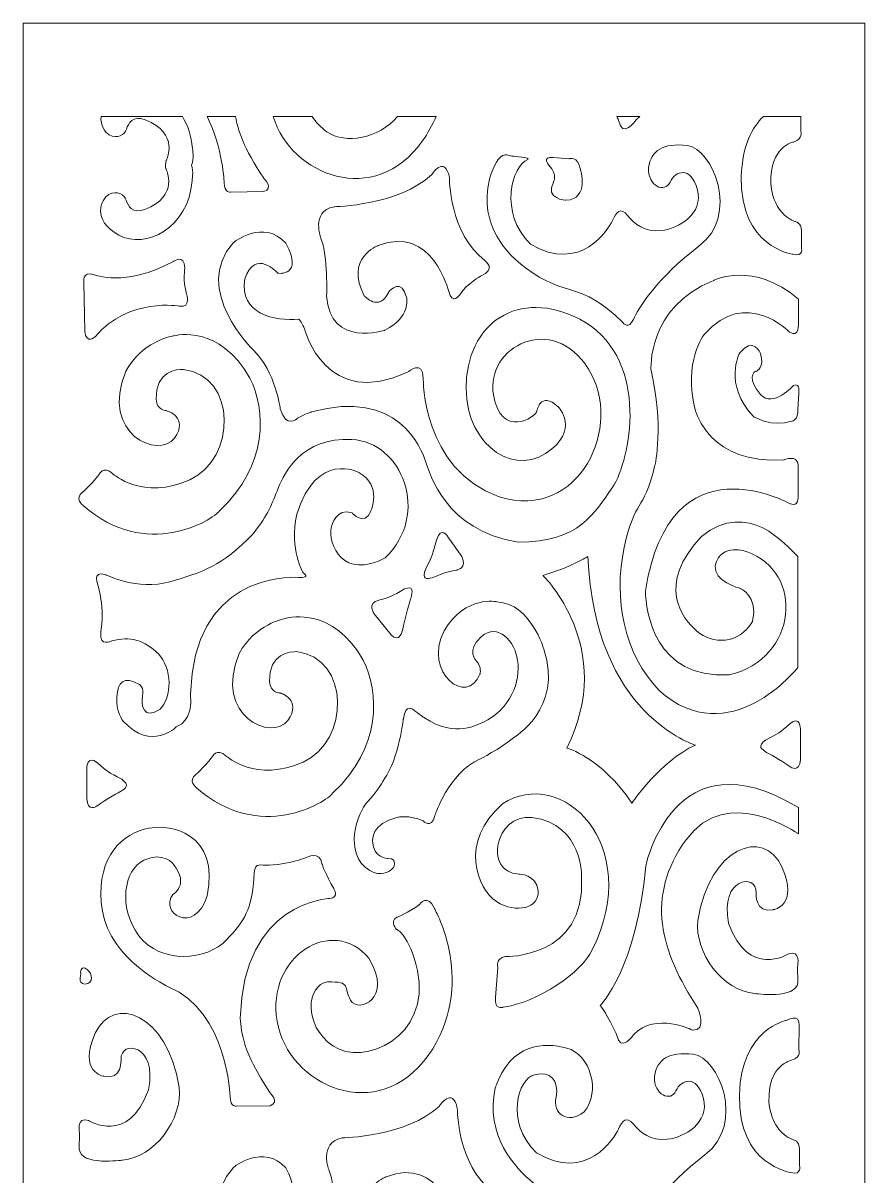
# Model space of a CAD drawing. Header units: centimetres. Extents: x 16.2 to 27.5, y -3.8 to 9.5.
# Drawn here: x 16.21 to 21.59, y 2.13 to 9.5 of the extents above; entities that cross this region are included whole.
import ezdxf

# ---------------------------------------------------------------- set-up
doc = ezdxf.new("R2010")
doc.units = ezdxf.units.CM
doc.header["$MEASUREMENT"] = 0
doc.layers.add('layer 1', color=7, linetype='Continuous')

msp = doc.modelspace()

# ---------------------------------------------------------------- linework, layer by layer
at = {"layer": 'layer 1', "color": 7, "lineweight": 9}
for points, knots in [([(16.21108, 9.5), (16.21108, 9.5), (21.58607, 9.5), (21.58607, 9.5), (21.58607, 9.5), (21.58607, 9.5), (21.58607, -3.77928), (21.58607, -3.77928), (21.58607, -3.77928), (21.58607, -3.77928), (16.21108, -3.77928), (16.21108, -3.77928), (16.21108, -3.77928), (16.21108, -3.77928), (16.21108, 9.5), (16.21108, 9.5)], [0, 0, 0, 0, 0.2, 0.2, 0.2, 0.2, 0.4, 0.4, 0.4, 0.4, 0.6, 0.6, 0.6, 0.6, 1, 1, 1, 1]), ([(17.12173, 8.60519), (17.11845, 8.59695), (17.11815, 8.58531), (17.12354, 8.56886), (17.12354, 8.56886), (17.12354, 8.56886), (17.21269, 8.39411), (16.98899, 8.31058), (16.98899, 8.31058), (16.90892, 8.2787), (16.88003, 8.33366), (16.8693, 8.36993), (16.8693, 8.36993), (16.85857, 8.4062), (16.80987, 8.43367), (16.75869, 8.4051), (16.75869, 8.4051), (16.70751, 8.37652), (16.6489, 8.24243), (16.82142, 8.14681), (16.82142, 8.14681), (16.99394, 8.05119), (17.26799, 8.19297), (17.29028, 8.49302), (17.29028, 8.49302), (17.29028, 8.49302), (17.30061, 8.55295), (17.28688, 8.59331), (17.28688, 8.59331), (17.30381, 8.63344), (17.29245, 8.69931), (17.29245, 8.69931), (17.29245, 8.69931), (17.28652, 8.77903), (17.26283, 8.84758), (17.22798, 8.90348), (17.22798, 8.90348), (17.22798, 8.90348), (16.70907, 8.90348), (16.70907, 8.90348), (16.70907, 8.90348), (16.70332, 8.84905), (16.73317, 8.80269), (16.76086, 8.78723), (16.76086, 8.78723), (16.81203, 8.75866), (16.86073, 8.78613), (16.87147, 8.8224), (16.87147, 8.8224), (16.8822, 8.85867), (16.91109, 8.91363), (16.99116, 8.88175), (16.99116, 8.88175), (17.21485, 8.79822), (17.1257, 8.62347), (17.1257, 8.62347), (17.1257, 8.62347), (17.12344, 8.61656), (17.12219, 8.61051), (17.12173, 8.60519)], [0, 0, 0, 0, 0.0625, 0.0625, 0.0625, 0.0625, 0.125, 0.125, 0.125, 0.125, 0.1875, 0.1875, 0.1875, 0.1875, 0.25, 0.25, 0.25, 0.25, 0.3125, 0.3125, 0.3125, 0.3125, 0.375, 0.375, 0.375, 0.375, 0.4375, 0.4375, 0.4375, 0.4375, 0.5, 0.5, 0.5, 0.5, 0.5625, 0.5625, 0.5625, 0.5625, 0.625, 0.625, 0.625, 0.625, 0.6875, 0.6875, 0.6875, 0.6875, 0.75, 0.75, 0.75, 0.75, 0.8125, 0.8125, 0.8125, 0.8125, 0.875, 0.875, 0.875, 0.875, 1, 1, 1, 1]), ([(17.53603, 8.42117), (17.53603, 8.42117), (17.49409, 8.41504), (17.49458, 8.48113), (17.49458, 8.48113), (17.49458, 8.48113), (17.48801, 8.70244), (17.38594, 8.90348), (17.38594, 8.90348), (17.38594, 8.90348), (17.56808, 8.90348), (17.56808, 8.90348), (17.56808, 8.90348), (17.58156, 8.81913), (17.61787, 8.70503), (17.74791, 8.50902), (17.74791, 8.50902), (17.74791, 8.50902), (17.81521, 8.44568), (17.74928, 8.42457), (17.74928, 8.42457), (17.74928, 8.42457), (17.53603, 8.42117), (17.53603, 8.42117)], [0, 0, 0, 0, 0.1428571, 0.1428571, 0.1428571, 0.1428571, 0.2857143, 0.2857143, 0.2857143, 0.2857143, 0.4285714, 0.4285714, 0.4285714, 0.4285714, 0.5714286, 0.5714286, 0.5714286, 0.5714286, 0.7142857, 0.7142857, 0.7142857, 0.7142857, 1, 1, 1, 1]), ([(18.84767, 8.90348), (18.82544, 8.85096), (18.7966, 8.79813), (18.75959, 8.74584), (18.75959, 8.74584), (18.45756, 8.31913), (17.92143, 8.52521), (17.80846, 8.90348), (17.80846, 8.90348), (17.80846, 8.90348), (18.05666, 8.90348), (18.05666, 8.90348), (18.05666, 8.90348), (18.07902, 8.86782), (18.1101, 8.83424), (18.15112, 8.80613), (18.15112, 8.80613), (18.27089, 8.72405), (18.47866, 8.76269), (18.60202, 8.90348), (18.60202, 8.90348), (18.60202, 8.90348), (18.84767, 8.90348), (18.84767, 8.90348)], [0, 0, 0, 0, 0.1428571, 0.1428571, 0.1428571, 0.1428571, 0.2857143, 0.2857143, 0.2857143, 0.2857143, 0.4285714, 0.4285714, 0.4285714, 0.4285714, 0.5714286, 0.5714286, 0.5714286, 0.5714286, 0.7142857, 0.7142857, 0.7142857, 0.7142857, 1, 1, 1, 1]), ([(20.14938, 8.90348), (20.14007, 8.89634), (20.13106, 8.88827), (20.12242, 8.87918), (20.12242, 8.87918), (20.12242, 8.87918), (20.03803, 8.75437), (20.01271, 8.87918), (20.01271, 8.87918), (20.01271, 8.87918), (20.00833, 8.88869), (20.00118, 8.90348), (20.00118, 8.90348), (20.00118, 8.90348), (20.14938, 8.90348), (20.14938, 8.90348)], [0, 0, 0, 0, 0.2, 0.2, 0.2, 0.2, 0.4, 0.4, 0.4, 0.4, 0.6, 0.6, 0.6, 0.6, 1, 1, 1, 1]), ([(21.17748, 8.90348), (21.17748, 8.90348), (21.17614, 8.80847), (21.17614, 8.80847), (21.17614, 8.80847), (21.17614, 8.80847), (21.19587, 8.76053), (21.13011, 8.74079), (21.13011, 8.74079), (21.13011, 8.74079), (20.97669, 8.71258), (20.98546, 8.47567), (20.98546, 8.47567), (21.0008, 8.27261), (21.14107, 8.23312), (21.14107, 8.23312), (21.14107, 8.23312), (21.14107, 8.23312), (21.18053, 8.22748), (21.18053, 8.1739), (21.18053, 8.1739), (21.18053, 8.1739), (21.18053, 8.06954), (21.18053, 8.06954), (21.18053, 8.06954), (21.18053, 8.06954), (21.19806, 8.00468), (21.12573, 8.02442), (21.12573, 8.02442), (21.12573, 8.02442), (20.78528, 8.06979), (20.79696, 8.5208), (20.79696, 8.5208), (20.8021, 8.71915), (20.86843, 8.83566), (20.93744, 8.90348), (20.93744, 8.90348), (20.93744, 8.90348), (21.17748, 8.90348), (21.17748, 8.90348)], [0, 0, 0, 0, 0.0909091, 0.0909091, 0.0909091, 0.0909091, 0.1818182, 0.1818182, 0.1818182, 0.1818182, 0.2727273, 0.2727273, 0.2727273, 0.2727273, 0.3636364, 0.3636364, 0.3636364, 0.3636364, 0.4545455, 0.4545455, 0.4545455, 0.4545455, 0.5454545, 0.5454545, 0.5454545, 0.5454545, 0.6363636, 0.6363636, 0.6363636, 0.6363636, 0.7272727, 0.7272727, 0.7272727, 0.7272727, 0.8181818, 0.8181818, 0.8181818, 0.8181818, 1, 1, 1, 1]), ([(19.43319, 8.6298), (19.33301, 8.58683), (19.24604, 8.2921), (19.45041, 8.08932), (19.45041, 8.08932), (19.77051, 7.89684), (19.95026, 8.18555), (19.97489, 8.24055), (19.97489, 8.24055), (19.99951, 8.29554), (20.02413, 8.32647), (20.07092, 8.27148), (20.07092, 8.27148), (20.1177, 8.21649), (20.1768, 8.16493), (20.28514, 8.17524), (20.28514, 8.17524), (20.39348, 8.18555), (20.55846, 8.28179), (20.5166, 8.43646), (20.5166, 8.43646), (20.47474, 8.59112), (20.37378, 8.55675), (20.34177, 8.48458), (20.34177, 8.48458), (20.30976, 8.4124), (20.19896, 8.45708), (20.20388, 8.57738), (20.20388, 8.57738), (20.22358, 8.68736), (20.29252, 8.73548), (20.45258, 8.71829), (20.45258, 8.71829), (20.61263, 8.70111), (20.78991, 8.27492), (20.52644, 8.07557), (20.52644, 8.07557), (20.26298, 7.87622), (20.1374, 7.67687), (20.10785, 7.60813), (20.10785, 7.60813), (20.0783, 7.53939), (20.04137, 7.58751), (20.04137, 7.58751), (20.04137, 7.58751), (19.75697, 7.86591), (19.69, 7.73646), (19.41843, 7.93818), (19.41843, 7.93818), (19.3073, 8.02073), (19.11923, 8.20274), (19.18818, 8.50348), (19.18818, 8.50348), (19.25477, 8.70759), (19.29882, 8.65236), (19.33973, 8.65026), (19.33973, 8.65026), (19.33973, 8.65026), (19.45774, 8.64032), (19.43319, 8.6298)], [0, 0, 0, 0, 0.0625, 0.0625, 0.0625, 0.0625, 0.125, 0.125, 0.125, 0.125, 0.1875, 0.1875, 0.1875, 0.1875, 0.25, 0.25, 0.25, 0.25, 0.3125, 0.3125, 0.3125, 0.3125, 0.375, 0.375, 0.375, 0.375, 0.4375, 0.4375, 0.4375, 0.4375, 0.5, 0.5, 0.5, 0.5, 0.5625, 0.5625, 0.5625, 0.5625, 0.625, 0.625, 0.625, 0.625, 0.6875, 0.6875, 0.6875, 0.6875, 0.75, 0.75, 0.75, 0.75, 0.8125, 0.8125, 0.8125, 0.8125, 0.875, 0.875, 0.875, 0.875, 1, 1, 1, 1]), ([(18.11469, 8.11892), (18.11469, 8.11892), (18.04324, 8.29717), (18.19696, 8.32781), (18.19696, 8.32781), (18.19696, 8.32781), (18.61264, 8.33617), (18.81831, 8.53113), (18.81831, 8.53113), (18.81831, 8.53113), (18.90275, 8.66204), (18.93306, 8.51442), (18.93306, 8.51442), (18.93306, 8.51442), (18.93089, 8.15791), (19.16038, 7.98244), (19.16038, 7.98244), (19.16038, 7.98244), (19.23832, 7.92674), (19.13224, 7.88496), (19.13224, 7.88496), (19.13224, 7.88496), (19.0478, 7.84039), (19.00017, 7.76519), (19.00017, 7.76519), (19.00017, 7.76519), (18.95038, 7.69556), (18.92873, 7.78747), (18.92873, 7.78747), (18.92873, 7.78747), (18.82264, 8.2164), (18.47841, 8.07992), (18.47841, 8.07992), (18.47841, 8.07992), (18.26191, 7.99915), (18.38964, 7.75962), (18.38964, 7.75962), (18.38964, 7.75962), (18.4849, 7.64821), (18.54769, 7.78747), (18.54769, 7.78747), (18.54769, 7.78747), (18.63212, 7.88217), (18.66027, 7.74291), (18.66027, 7.74291), (18.66027, 7.74291), (18.68625, 7.62314), (18.52171, 7.53959), (18.52171, 7.53959), (18.52171, 7.53959), (18.17098, 7.42261), (18.14933, 7.75962), (18.14933, 7.75962), (18.14933, 7.75962), (18.15799, 8.01586), (18.11469, 8.11892)], [0, 0, 0, 0, 0.0666667, 0.0666667, 0.0666667, 0.0666667, 0.1333333, 0.1333333, 0.1333333, 0.1333333, 0.2, 0.2, 0.2, 0.2, 0.2666667, 0.2666667, 0.2666667, 0.2666667, 0.3333333, 0.3333333, 0.3333333, 0.3333333, 0.4, 0.4, 0.4, 0.4, 0.4666667, 0.4666667, 0.4666667, 0.4666667, 0.5333333, 0.5333333, 0.5333333, 0.5333333, 0.6, 0.6, 0.6, 0.6, 0.6666667, 0.6666667, 0.6666667, 0.6666667, 0.7333333, 0.7333333, 0.7333333, 0.7333333, 0.8, 0.8, 0.8, 0.8, 0.8666667, 0.8666667, 0.8666667, 0.8666667, 1, 1, 1, 1]), ([(19.56736, 8.5919), (19.56736, 8.5919), (19.52154, 8.65085), (19.59518, 8.64243), (19.59518, 8.64243), (19.59518, 8.64243), (19.69827, 8.63401), (19.69827, 8.63401), (19.69827, 8.63401), (19.69827, 8.63401), (19.7539, 8.65296), (19.76863, 8.56874), (19.76863, 8.56874), (19.76863, 8.56874), (19.83081, 8.37505), (19.677, 8.36873), (19.677, 8.36873), (19.677, 8.36873), (19.54118, 8.37505), (19.59681, 8.48452), (19.59681, 8.48452), (19.59681, 8.48452), (19.6279, 8.52874), (19.56736, 8.5919)], [0, 0, 0, 0, 0.1428571, 0.1428571, 0.1428571, 0.1428571, 0.2857143, 0.2857143, 0.2857143, 0.2857143, 0.4285714, 0.4285714, 0.4285714, 0.4285714, 0.5714286, 0.5714286, 0.5714286, 0.5714286, 0.7142857, 0.7142857, 0.7142857, 0.7142857, 1, 1, 1, 1]), ([(17.55353, 8.09832), (17.55353, 8.09832), (17.74761, 8.25389), (17.88826, 8.0947), (17.88826, 8.0947), (18.0064, 7.88125), (17.83763, 7.90296), (17.83763, 7.90296), (17.83763, 7.90296), (17.83763, 7.90296), (17.69417, 8.06576), (17.62666, 7.86678), (17.62666, 7.86678), (17.59009, 7.64247), (17.81794, 7.59544), (17.97264, 7.60991), (17.97264, 7.60991), (17.97264, 7.60991), (17.99514, 7.58096), (18.00921, 7.54479), (18.00921, 7.54479), (18.00921, 7.54479), (18.14141, 7.02381), (18.67023, 7.27344), (18.67023, 7.27344), (18.67023, 7.27344), (18.76446, 7.35666), (18.76657, 7.23184), (18.76657, 7.23184), (18.76657, 7.23184), (18.75391, 6.6566), (19.25179, 6.4748), (19.25179, 6.4748), (19.76654, 6.32014), (20.04712, 6.92794), (19.82139, 7.29153), (19.82139, 7.29153), (19.59566, 7.65513), (19.16318, 7.43806), (19.21381, 7.12602), (19.21381, 7.12602), (19.26233, 6.84382), (19.48385, 6.98492), (19.49018, 7.02019), (19.49018, 7.02019), (19.49018, 7.02019), (19.51338, 7.15586), (19.6273, 7.05004), (19.6273, 7.05004), (19.6273, 7.05004), (19.77498, 6.9008), (19.54714, 6.75157), (19.54714, 6.75157), (19.31929, 6.60233), (19.00285, 6.84111), (19.04293, 7.23998), (19.04293, 7.23998), (19.08301, 7.63885), (19.44587, 7.82336), (19.83827, 7.56559), (19.83827, 7.56559), (20.22011, 7.27797), (20.07455, 6.66745), (19.96695, 6.52364), (19.96695, 6.52364), (19.85936, 6.37983), (19.76865, 6.18447), (19.37204, 6.18718), (19.37204, 6.18718), (18.9037, 6.26044), (18.80876, 6.62404), (18.78134, 6.70273), (18.78134, 6.70273), (18.75391, 6.78141), (18.60624, 7.17215), (18.05351, 7.01748), (18.05351, 7.01748), (18.05351, 7.01748), (18.01132, 7.00663), (17.9628, 6.97678), (17.9628, 6.97678), (17.9628, 6.97678), (17.89107, 6.90623), (17.8531, 7.03648), (17.8531, 7.03648), (17.8531, 7.03648), (17.82567, 7.27254), (17.68011, 7.41364), (17.68011, 7.41364), (17.68011, 7.41364), (17.28349, 7.79713), (17.55353, 8.09832)], [0, 0, 0, 0, 0.0416667, 0.0416667, 0.0416667, 0.0416667, 0.0833333, 0.0833333, 0.0833333, 0.0833333, 0.125, 0.125, 0.125, 0.125, 0.1666667, 0.1666667, 0.1666667, 0.1666667, 0.2083333, 0.2083333, 0.2083333, 0.2083333, 0.25, 0.25, 0.25, 0.25, 0.2916667, 0.2916667, 0.2916667, 0.2916667, 0.3333333, 0.3333333, 0.3333333, 0.3333333, 0.375, 0.375, 0.375, 0.375, 0.4166667, 0.4166667, 0.4166667, 0.4166667, 0.4583333, 0.4583333, 0.4583333, 0.4583333, 0.5, 0.5, 0.5, 0.5, 0.5416667, 0.5416667, 0.5416667, 0.5416667, 0.5833333, 0.5833333, 0.5833333, 0.5833333, 0.625, 0.625, 0.625, 0.625, 0.6666667, 0.6666667, 0.6666667, 0.6666667, 0.7083333, 0.7083333, 0.7083333, 0.7083333, 0.75, 0.75, 0.75, 0.75, 0.7916667, 0.7916667, 0.7916667, 0.7916667, 0.8333333, 0.8333333, 0.8333333, 0.8333333, 0.875, 0.875, 0.875, 0.875, 0.9166667, 0.9166667, 0.9166667, 0.9166667, 1, 1, 1, 1]), ([(16.5989, 7.84298), (16.5989, 7.84298), (16.58533, 7.92078), (16.66555, 7.89378), (16.66555, 7.89378), (16.66555, 7.89378), (16.8593, 7.81122), (17.17153, 7.97793), (17.17153, 7.97793), (17.17153, 7.97793), (17.23941, 8.02874), (17.24435, 7.93824), (17.24435, 7.93824), (17.24435, 7.93824), (17.2283, 7.85727), (17.25545, 7.76994), (17.25545, 7.76994), (17.25545, 7.76994), (17.28384, 7.67944), (17.21226, 7.69214), (17.21226, 7.69214), (17.21226, 7.69214), (16.88769, 7.75407), (16.67048, 7.49685), (16.67048, 7.49685), (16.67048, 7.49685), (16.61495, 7.44605), (16.60507, 7.53178), (16.60507, 7.53178), (16.60507, 7.53178), (16.5989, 7.84298), (16.5989, 7.84298)], [0, 0, 0, 0, 0.1111111, 0.1111111, 0.1111111, 0.1111111, 0.2222222, 0.2222222, 0.2222222, 0.2222222, 0.3333333, 0.3333333, 0.3333333, 0.3333333, 0.4444444, 0.4444444, 0.4444444, 0.4444444, 0.5555556, 0.5555556, 0.5555556, 0.5555556, 0.6666667, 0.6666667, 0.6666667, 0.6666667, 0.7777778, 0.7777778, 0.7777778, 0.7777778, 1, 1, 1, 1]), ([(21.16131, 7.73675), (21.16131, 7.73675), (21.16131, 7.59022), (21.16131, 7.59022), (21.16131, 7.59022), (21.16131, 7.59022), (21.16975, 7.48169), (21.10435, 7.52781), (21.10435, 7.52781), (21.10435, 7.52781), (20.82588, 7.81544), (20.56217, 7.51425), (20.56217, 7.51425), (20.56217, 7.51425), (20.42083, 7.34059), (20.50521, 7.02312), (20.50521, 7.02312), (20.50521, 7.02312), (20.59593, 6.67852), (21.06849, 6.71108), (21.06849, 6.71108), (21.06849, 6.71108), (21.15498, 6.7488), (21.16061, 6.67824), (21.16061, 6.67824), (21.16061, 6.67824), (21.16061, 6.47923), (21.16061, 6.47923), (21.16061, 6.47923), (21.16061, 6.47923), (21.16342, 6.40686), (21.10998, 6.43038), (21.10998, 6.43038), (21.10998, 6.43038), (20.33925, 6.86574), (20.18455, 5.87445), (20.18455, 5.87445), (20.18736, 5.74059), (20.24362, 5.31368), (20.71899, 5.339), (20.71899, 5.339), (21.16342, 5.44392), (21.19717, 5.99745), (20.83432, 6.12408), (20.83432, 6.12408), (20.83432, 6.12408), (20.66766, 6.19011), (20.62968, 6.03544), (20.62968, 6.03544), (20.61913, 5.93505), (20.7879, 5.89163), (20.7879, 5.89163), (20.7879, 5.89163), (20.7879, 5.89163), (20.90815, 5.8455), (20.86807, 5.67999), (20.86807, 5.67999), (20.78158, 5.52804), (20.60858, 5.53618), (20.51365, 5.61758), (20.51365, 5.61758), (20.41872, 5.69898), (20.25206, 5.91605), (20.54319, 6.22267), (20.54319, 6.22267), (20.84275, 6.46416), (21.07903, 6.1684), (21.15709, 6.09514), (21.15709, 6.09514), (21.15709, 6.09514), (21.15709, 5.38423), (21.15709, 5.38423), (21.15709, 5.38423), (21.15709, 5.38423), (20.7204, 4.83612), (20.27104, 5.24042), (20.27104, 5.24042), (20.04953, 5.47106), (19.9778, 5.8238), (20.04953, 6.15212), (20.04953, 6.15212), (20.12126, 6.48044), (20.16556, 6.35563), (20.24573, 6.67852), (20.24573, 6.67852), (20.24573, 6.67852), (20.3048, 6.93358), (20.22041, 7.28361), (20.22041, 7.28361), (20.22041, 7.28361), (20.19017, 7.68338), (20.62054, 7.85704), (20.62054, 7.85704), (20.62054, 7.85704), (20.8744, 7.98638), (21.16131, 7.73675)], [0, 0, 0, 0, 0.04, 0.04, 0.04, 0.04, 0.08, 0.08, 0.08, 0.08, 0.12, 0.12, 0.12, 0.12, 0.16, 0.16, 0.16, 0.16, 0.2, 0.2, 0.2, 0.2, 0.24, 0.24, 0.24, 0.24, 0.28, 0.28, 0.28, 0.28, 0.32, 0.32, 0.32, 0.32, 0.36, 0.36, 0.36, 0.36, 0.4, 0.4, 0.4, 0.4, 0.44, 0.44, 0.44, 0.44, 0.48, 0.48, 0.48, 0.48, 0.52, 0.52, 0.52, 0.52, 0.56, 0.56, 0.56, 0.56, 0.6, 0.6, 0.6, 0.6, 0.64, 0.64, 0.64, 0.64, 0.68, 0.68, 0.68, 0.68, 0.72, 0.72, 0.72, 0.72, 0.76, 0.76, 0.76, 0.76, 0.8, 0.8, 0.8, 0.8, 0.84, 0.84, 0.84, 0.84, 0.88, 0.88, 0.88, 0.88, 0.92, 0.92, 0.92, 0.92, 1, 1, 1, 1]), ([(16.59561, 6.41988), (16.59561, 6.41988), (16.53337, 6.4642), (16.59317, 6.50688), (16.59317, 6.50688), (16.59317, 6.50688), (16.63344, 6.54135), (16.69568, 6.61687), (16.69568, 6.61687), (16.69568, 6.61687), (16.72131, 6.68089), (16.78477, 6.62179), (16.78477, 6.62179), (16.78477, 6.62179), (16.97758, 6.44997), (17.27535, 6.58458), (17.27535, 6.58458), (17.57311, 6.71919), (17.578, 7.24888), (17.23386, 7.28937), (17.23386, 7.28937), (17.19562, 7.29047), (17.0565, 7.27952), (17.06057, 7.09895), (17.06057, 7.09895), (17.06382, 7.02453), (17.12809, 7.02562), (17.12809, 7.02562), (17.12809, 7.02562), (17.12809, 7.02562), (17.27372, 6.98294), (17.17691, 6.84943), (17.17691, 6.84943), (17.08009, 6.71591), (16.70056, 6.87296), (16.86653, 7.27679), (16.86653, 7.27679), (16.97148, 7.46612), (17.14762, 7.4984), (17.16958, 7.50278), (17.16958, 7.50278), (17.19155, 7.50716), (17.4645, 7.5772), (17.65976, 7.23411), (17.65976, 7.23411), (17.76227, 7.03383), (17.77691, 6.67596), (17.46572, 6.38704), (17.46572, 6.38704), (17.42179, 6.32631), (16.99833, 6.06529), (16.59561, 6.41988)], [0, 0, 0, 0, 0.0714286, 0.0714286, 0.0714286, 0.0714286, 0.1428571, 0.1428571, 0.1428571, 0.1428571, 0.2142857, 0.2142857, 0.2142857, 0.2142857, 0.2857143, 0.2857143, 0.2857143, 0.2857143, 0.3571429, 0.3571429, 0.3571429, 0.3571429, 0.4285714, 0.4285714, 0.4285714, 0.4285714, 0.5, 0.5, 0.5, 0.5, 0.5714286, 0.5714286, 0.5714286, 0.5714286, 0.6428571, 0.6428571, 0.6428571, 0.6428571, 0.7142857, 0.7142857, 0.7142857, 0.7142857, 0.7857143, 0.7857143, 0.7857143, 0.7857143, 0.8571429, 0.8571429, 0.8571429, 0.8571429, 1, 1, 1, 1]), ([(20.89563, 7.27876), (20.89563, 7.27876), (20.94732, 7.29933), (20.91858, 7.39087), (20.91858, 7.39087), (20.91858, 7.39087), (20.8717, 7.50464), (20.78611, 7.39369), (20.78611, 7.39369), (20.78611, 7.39369), (20.67913, 7.19468), (20.87429, 6.98781), (20.87429, 6.98781), (20.87429, 6.98781), (20.99435, 6.91532), (21.12021, 6.9588), (21.12021, 6.9588), (21.12021, 6.9588), (21.16336, 6.96681), (21.15732, 7.03332), (21.15732, 7.03332), (21.15732, 7.03332), (21.16333, 7.13897), (21.16333, 7.13897), (21.16333, 7.13897), (21.16333, 7.13897), (21.17603, 7.20294), (21.13089, 7.18724), (21.13089, 7.18724), (21.13089, 7.18724), (20.99852, 7.03942), (20.91947, 7.12964), (20.91947, 7.12964), (20.83583, 7.22511), (20.87018, 7.27769), (20.89563, 7.27876)], [0, 0, 0, 0, 0.1, 0.1, 0.1, 0.1, 0.2, 0.2, 0.2, 0.2, 0.3, 0.3, 0.3, 0.3, 0.4, 0.4, 0.4, 0.4, 0.5, 0.5, 0.5, 0.5, 0.6, 0.6, 0.6, 0.6, 0.7, 0.7, 0.7, 0.7, 0.8, 0.8, 0.8, 0.8, 1, 1, 1, 1]), ([(16.84952, 5.04377), (16.84952, 5.04377), (16.80291, 5.10649), (16.80904, 5.19802), (16.80904, 5.19802), (16.81517, 5.28955), (16.85442, 5.33701), (16.95378, 5.27768), (16.95378, 5.27768), (16.95378, 5.27768), (16.98568, 5.26243), (16.97341, 5.2031), (16.97341, 5.2031), (16.96114, 5.14378), (16.98406, 5.05055), (17.08342, 5.11835), (17.08342, 5.11835), (17.16683, 5.19293), (17.16192, 5.38616), (17.07483, 5.47261), (17.07483, 5.47261), (16.98774, 5.55905), (16.89451, 5.58956), (16.77798, 5.55566), (16.77798, 5.55566), (16.77798, 5.55566), (16.69825, 5.51668), (16.70684, 5.60651), (16.70684, 5.60651), (16.70684, 5.60651), (16.73505, 5.75907), (16.69089, 5.90653), (16.69089, 5.90653), (16.69089, 5.90653), (16.6455, 6.00993), (16.73996, 5.97772), (16.73996, 5.97772), (16.73996, 5.97772), (16.94113, 5.87431), (17.1472, 5.93363), (17.1472, 5.93363), (17.35328, 5.99296), (17.47968, 6.03124), (17.67957, 6.24041), (17.67957, 6.24041), (17.78138, 6.36923), (17.79732, 6.4272), (17.84026, 6.5306), (17.84026, 6.5306), (17.88319, 6.63399), (17.98991, 6.85536), (18.31006, 6.8418), (18.31006, 6.8418), (18.63021, 6.82824), (18.81544, 6.3655), (18.52227, 6.08582), (18.52227, 6.08582), (18.26099, 5.94514), (18.15182, 6.16379), (18.18004, 6.28753), (18.18004, 6.28753), (18.18004, 6.28753), (18.21193, 6.40957), (18.31129, 6.37397), (18.31129, 6.37397), (18.31129, 6.37397), (18.39102, 6.28244), (18.4315, 6.38414), (18.4315, 6.38414), (18.4315, 6.38414), (18.50632, 6.54517), (18.35422, 6.63161), (18.35422, 6.63161), (18.35422, 6.63161), (18.08681, 6.77399), (17.95924, 6.3655), (17.95924, 6.3655), (17.90895, 6.13498), (17.99942, 5.99054), (17.99942, 5.99054), (17.99942, 5.99054), (17.99942, 5.99054), (18.05299, 5.95702), (17.96876, 5.96154), (17.96876, 5.96154), (17.88453, 5.96606), (17.29931, 5.96586), (17.27968, 5.21666), (17.27968, 5.21666), (17.30421, 5.04377), (17.18891, 5.00648), (17.18891, 5.00648), (17.18891, 5.00648), (17.18891, 5.00648), (17.03106, 4.84715), (16.84952, 5.04377)], [0, 0, 0, 0, 0.04, 0.04, 0.04, 0.04, 0.08, 0.08, 0.08, 0.08, 0.12, 0.12, 0.12, 0.12, 0.16, 0.16, 0.16, 0.16, 0.2, 0.2, 0.2, 0.2, 0.24, 0.24, 0.24, 0.24, 0.28, 0.28, 0.28, 0.28, 0.32, 0.32, 0.32, 0.32, 0.36, 0.36, 0.36, 0.36, 0.4, 0.4, 0.4, 0.4, 0.44, 0.44, 0.44, 0.44, 0.48, 0.48, 0.48, 0.48, 0.52, 0.52, 0.52, 0.52, 0.56, 0.56, 0.56, 0.56, 0.6, 0.6, 0.6, 0.6, 0.64, 0.64, 0.64, 0.64, 0.68, 0.68, 0.68, 0.68, 0.72, 0.72, 0.72, 0.72, 0.76, 0.76, 0.76, 0.76, 0.8, 0.8, 0.8, 0.8, 0.84, 0.84, 0.84, 0.84, 0.88, 0.88, 0.88, 0.88, 0.92, 0.92, 0.92, 0.92, 1, 1, 1, 1]), ([(18.97959, 6.00798), (18.97959, 6.00798), (19.04837, 6.01898), (19.01218, 6.09543), (19.01218, 6.09543), (19.01218, 6.09543), (18.92292, 6.22123), (18.92292, 6.22123), (18.92292, 6.22123), (18.92292, 6.22123), (18.88048, 6.29421), (18.85168, 6.19969), (18.85168, 6.19969), (18.82288, 6.10517), (18.83266, 6.11472), (18.78239, 6.01783), (18.78239, 6.01783), (18.75555, 5.94385), (18.78732, 5.9512), (18.82282, 5.95768), (18.82282, 5.95768), (18.82282, 5.95768), (18.91444, 6.0023), (18.97959, 6.00798)], [0, 0, 0, 0, 0.1428571, 0.1428571, 0.1428571, 0.1428571, 0.2857143, 0.2857143, 0.2857143, 0.2857143, 0.4285714, 0.4285714, 0.4285714, 0.4285714, 0.5714286, 0.5714286, 0.5714286, 0.5714286, 0.7142857, 0.7142857, 0.7142857, 0.7142857, 1, 1, 1, 1]), ([(19.52949, 5.97414), (19.52949, 5.97414), (20.00398, 5.51711), (19.68351, 4.8715), (19.68351, 4.8715), (19.68351, 4.8715), (19.89964, 4.81397), (20.09838, 4.51994), (20.09838, 4.51994), (20.09838, 4.51994), (20.28222, 4.7916), (20.50331, 4.89068), (20.50331, 4.89068), (20.50331, 4.89068), (19.85741, 5.08244), (19.81766, 6.09559), (19.81766, 6.09559), (19.81766, 6.09559), (19.70835, 6.02528), (19.52949, 5.97414)], [0, 0, 0, 0, 0.1666667, 0.1666667, 0.1666667, 0.1666667, 0.3333333, 0.3333333, 0.3333333, 0.3333333, 0.5, 0.5, 0.5, 0.5, 0.6666667, 0.6666667, 0.6666667, 0.6666667, 1, 1, 1, 1]), ([(18.63334, 5.62268), (18.63334, 5.62268), (18.6137, 5.53717), (18.56095, 5.59555), (18.56095, 5.59555), (18.56095, 5.59555), (18.45334, 5.72928), (18.45334, 5.72928), (18.45334, 5.72928), (18.45334, 5.72928), (18.40428, 5.79504), (18.48147, 5.8162), (18.48147, 5.8162), (18.55866, 5.83736), (18.56429, 5.83991), (18.64679, 5.88793), (18.64679, 5.88793), (18.7079, 5.90994), (18.69709, 5.87081), (18.68634, 5.82682), (18.68634, 5.82682), (18.68634, 5.82682), (18.6483, 5.70444), (18.63334, 5.62268)], [0, 0, 0, 0, 0.1428571, 0.1428571, 0.1428571, 0.1428571, 0.2857143, 0.2857143, 0.2857143, 0.2857143, 0.4285714, 0.4285714, 0.4285714, 0.4285714, 0.5714286, 0.5714286, 0.5714286, 0.5714286, 0.7142857, 0.7142857, 0.7142857, 0.7142857, 1, 1, 1, 1]), ([(18.55236, 4.08837), (18.55236, 4.08837), (18.58845, 4.10512), (18.58098, 4.147), (18.58098, 4.147), (18.58098, 4.147), (18.57849, 4.16877), (18.53992, 4.1671), (18.53992, 4.1671), (18.53992, 4.1671), (18.44535, 4.16877), (18.44286, 4.27765), (18.44286, 4.27765), (18.44286, 4.27765), (18.42918, 4.39156), (18.60463, 4.43009), (18.60463, 4.43009), (18.60463, 4.43009), (18.67182, 4.44684), (18.76514, 4.40664), (18.76514, 4.40664), (18.76514, 4.40664), (18.81616, 4.34968), (18.84104, 4.44181), (18.84104, 4.44181), (18.84104, 4.44181), (18.9269, 4.71318), (19.12599, 4.80028), (19.12599, 4.80028), (19.12599, 4.80028), (19.25913, 4.86729), (19.34126, 4.93764), (19.34126, 4.93764), (19.34126, 4.93764), (19.66229, 5.1219), (19.53661, 5.50214), (19.53661, 5.50214), (19.53661, 5.50214), (19.45449, 5.79193), (19.23798, 5.80534), (19.23798, 5.80534), (19.23798, 5.80534), (19.03927, 5.85219), (18.89865, 5.62045), (18.89865, 5.62045), (18.76288, 5.34847), (19.04896, 5.13632), (19.12817, 5.34412), (19.12817, 5.34412), (19.12817, 5.34412), (19.1419, 5.38763), (19.10473, 5.42897), (19.10473, 5.42897), (19.10473, 5.42897), (19.03523, 5.49208), (19.13786, 5.58346), (19.13786, 5.58346), (19.2405, 5.67485), (19.35283, 5.55627), (19.36819, 5.43006), (19.36819, 5.43006), (19.39001, 5.29842), (19.32293, 5.12), (19.14756, 5.03514), (19.14756, 5.03514), (19.11604, 5.02861), (18.97704, 4.92852), (18.77338, 5.0656), (18.77338, 5.0656), (18.77338, 5.0656), (18.73136, 5.09171), (18.70388, 5.11673), (18.70388, 5.11673), (18.70388, 5.11673), (18.65135, 5.16025), (18.63923, 5.05907), (18.63923, 5.05907), (18.63923, 5.05907), (18.61094, 4.80558), (18.51639, 4.67285), (18.51639, 4.67285), (18.51639, 4.67285), (18.47194, 4.59234), (18.40971, 4.52815), (18.40971, 4.52815), (18.34748, 4.46396), (18.2488, 4.19559), (18.42426, 4.08971), (18.42426, 4.08971), (18.49457, 4.04728), (18.55236, 4.08837), (18.55236, 4.08837)], [0, 0, 0, 0, 0.0416667, 0.0416667, 0.0416667, 0.0416667, 0.0833333, 0.0833333, 0.0833333, 0.0833333, 0.125, 0.125, 0.125, 0.125, 0.1666667, 0.1666667, 0.1666667, 0.1666667, 0.2083333, 0.2083333, 0.2083333, 0.2083333, 0.25, 0.25, 0.25, 0.25, 0.2916667, 0.2916667, 0.2916667, 0.2916667, 0.3333333, 0.3333333, 0.3333333, 0.3333333, 0.375, 0.375, 0.375, 0.375, 0.4166667, 0.4166667, 0.4166667, 0.4166667, 0.4583333, 0.4583333, 0.4583333, 0.4583333, 0.5, 0.5, 0.5, 0.5, 0.5416667, 0.5416667, 0.5416667, 0.5416667, 0.5833333, 0.5833333, 0.5833333, 0.5833333, 0.625, 0.625, 0.625, 0.625, 0.6666667, 0.6666667, 0.6666667, 0.6666667, 0.7083333, 0.7083333, 0.7083333, 0.7083333, 0.75, 0.75, 0.75, 0.75, 0.7916667, 0.7916667, 0.7916667, 0.7916667, 0.8333333, 0.8333333, 0.8333333, 0.8333333, 0.875, 0.875, 0.875, 0.875, 0.9166667, 0.9166667, 0.9166667, 0.9166667, 1, 1, 1, 1]), ([(17.31938, 4.61791), (17.31938, 4.61791), (17.25714, 4.66223), (17.31693, 4.70492), (17.31693, 4.70492), (17.31693, 4.70492), (17.35721, 4.73939), (17.41944, 4.8149), (17.41944, 4.8149), (17.41944, 4.8149), (17.44507, 4.87892), (17.50853, 4.81983), (17.50853, 4.81983), (17.50853, 4.81983), (17.70135, 4.64801), (17.99911, 4.78262), (17.99911, 4.78262), (18.29688, 4.91723), (18.30176, 5.44692), (17.95762, 5.48741), (17.95762, 5.48741), (17.91938, 5.4885), (17.78026, 5.47756), (17.78433, 5.29698), (17.78433, 5.29698), (17.78758, 5.22256), (17.85186, 5.22366), (17.85186, 5.22366), (17.85186, 5.22366), (17.85186, 5.22366), (17.99748, 5.18098), (17.90067, 5.04746), (17.90067, 5.04746), (17.80385, 4.91395), (17.42432, 5.07099), (17.59029, 5.47482), (17.59029, 5.47482), (17.69524, 5.66415), (17.87138, 5.69644), (17.89335, 5.70082), (17.89335, 5.70082), (17.91531, 5.70519), (18.18827, 5.77523), (18.38352, 5.43214), (18.38352, 5.43214), (18.48603, 5.23187), (18.50068, 4.874), (18.18949, 4.58508), (18.18949, 4.58508), (18.14555, 4.52434), (17.72209, 4.26333), (17.31938, 4.61791)], [0, 0, 0, 0, 0.0714286, 0.0714286, 0.0714286, 0.0714286, 0.1428571, 0.1428571, 0.1428571, 0.1428571, 0.2142857, 0.2142857, 0.2142857, 0.2142857, 0.2857143, 0.2857143, 0.2857143, 0.2857143, 0.3571429, 0.3571429, 0.3571429, 0.3571429, 0.4285714, 0.4285714, 0.4285714, 0.4285714, 0.5, 0.5, 0.5, 0.5, 0.5714286, 0.5714286, 0.5714286, 0.5714286, 0.6428571, 0.6428571, 0.6428571, 0.6428571, 0.7142857, 0.7142857, 0.7142857, 0.7142857, 0.7857143, 0.7857143, 0.7857143, 0.7857143, 0.8571429, 0.8571429, 0.8571429, 0.8571429, 1, 1, 1, 1]), ([(21.10934, 4.75141), (21.10934, 4.75141), (21.17079, 4.71017), (21.1748, 4.79953), (21.1748, 4.79953), (21.1748, 4.79953), (21.1748, 4.992), (21.1748, 4.992), (21.1748, 4.992), (21.1748, 4.992), (21.17213, 5.08308), (21.10667, 5.02637), (21.10667, 5.02637), (21.0412, 4.96966), (21.03586, 4.96622), (20.9517, 4.92326), (20.9517, 4.92326), (20.89693, 4.88202), (20.92631, 4.86483), (20.95838, 4.84421), (20.95838, 4.84421), (20.95838, 4.84421), (21.05323, 4.79437), (21.10934, 4.75141)], [0, 0, 0, 0, 0.1428571, 0.1428571, 0.1428571, 0.1428571, 0.2857143, 0.2857143, 0.2857143, 0.2857143, 0.4285714, 0.4285714, 0.4285714, 0.4285714, 0.5714286, 0.5714286, 0.5714286, 0.5714286, 0.7142857, 0.7142857, 0.7142857, 0.7142857, 1, 1, 1, 1]), ([(19.89523, 3.2278), (19.89523, 3.2278), (20.13151, 3.46658), (20.18636, 4.11779), (20.18636, 4.11779), (20.18636, 4.11779), (20.36357, 4.97523), (21.16101, 4.49224), (21.16101, 4.49224), (21.16101, 4.49224), (21.16101, 4.32401), (21.16101, 4.32401), (21.16101, 4.32401), (21.16101, 4.32401), (20.70533, 4.64962), (20.44373, 4.28602), (20.44373, 4.28602), (20.18214, 3.92243), (20.27918, 3.57511), (20.51968, 3.21152), (20.51968, 3.21152), (20.51968, 3.21152), (20.58297, 3.06499), (20.48592, 3.07042), (20.48592, 3.07042), (20.48592, 3.07042), (20.24965, 3.18981), (20.11041, 3.04329), (20.11041, 3.04329), (20.11041, 3.04329), (20.02602, 2.91847), (20.00071, 3.04329), (20.00071, 3.04329), (20.00071, 3.04329), (19.9332, 3.18981), (19.89523, 3.2278)], [0, 0, 0, 0, 0.1, 0.1, 0.1, 0.1, 0.2, 0.2, 0.2, 0.2, 0.3, 0.3, 0.3, 0.3, 0.4, 0.4, 0.4, 0.4, 0.5, 0.5, 0.5, 0.5, 0.6, 0.6, 0.6, 0.6, 0.7, 0.7, 0.7, 0.7, 0.8, 0.8, 0.8, 0.8, 1, 1, 1, 1]), ([(16.68294, 4.50174), (16.68294, 4.50174), (16.62148, 4.4605), (16.61748, 4.54986), (16.61748, 4.54986), (16.61748, 4.54986), (16.61748, 4.74233), (16.61748, 4.74233), (16.61748, 4.74233), (16.61748, 4.74233), (16.62015, 4.83341), (16.68561, 4.7767), (16.68561, 4.7767), (16.75107, 4.71999), (16.75641, 4.71655), (16.84057, 4.67359), (16.84057, 4.67359), (16.89535, 4.63235), (16.86596, 4.61516), (16.83389, 4.59454), (16.83389, 4.59454), (16.83389, 4.59454), (16.73904, 4.5447), (16.68294, 4.50174)], [0, 0, 0, 0, 0.1428571, 0.1428571, 0.1428571, 0.1428571, 0.2857143, 0.2857143, 0.2857143, 0.2857143, 0.4285714, 0.4285714, 0.4285714, 0.4285714, 0.5714286, 0.5714286, 0.5714286, 0.5714286, 0.7142857, 0.7142857, 0.7142857, 0.7142857, 1, 1, 1, 1]), ([(19.27373, 3.21687), (19.27373, 3.21687), (19.21977, 3.19562), (19.22713, 3.27896), (19.22713, 3.27896), (19.22713, 3.27896), (19.24185, 3.47014), (19.24185, 3.47014), (19.24185, 3.47014), (19.24185, 3.47014), (19.22836, 3.53224), (19.28967, 3.54041), (19.28967, 3.54041), (19.28967, 3.54041), (19.80595, 3.52733), (19.77652, 4.04533), (19.77652, 4.04533), (19.77652, 4.04533), (19.79001, 4.38521), (19.46013, 4.42932), (19.46013, 4.42932), (19.22223, 4.44893), (19.14987, 4.08291), (19.37551, 4.06657), (19.37551, 4.06657), (19.37551, 4.06657), (19.48834, 4.06984), (19.49937, 3.96036), (19.49937, 3.96036), (19.51041, 3.85087), (19.35957, 3.81166), (19.23449, 3.89172), (19.23449, 3.89172), (19.10941, 3.97179), (18.99291, 4.27409), (19.2725, 4.51593), (19.2725, 4.51593), (19.64376, 4.7609), (20.17822, 4.26205), (19.84519, 3.58289), (19.84519, 3.58289), (19.77774, 3.44236), (19.50171, 3.24818), (19.27373, 3.21687)], [0, 0, 0, 0, 0.0833333, 0.0833333, 0.0833333, 0.0833333, 0.1666667, 0.1666667, 0.1666667, 0.1666667, 0.25, 0.25, 0.25, 0.25, 0.3333333, 0.3333333, 0.3333333, 0.3333333, 0.4166667, 0.4166667, 0.4166667, 0.4166667, 0.5, 0.5, 0.5, 0.5, 0.5833333, 0.5833333, 0.5833333, 0.5833333, 0.6666667, 0.6666667, 0.6666667, 0.6666667, 0.75, 0.75, 0.75, 0.75, 0.8333333, 0.8333333, 0.8333333, 0.8333333, 1, 1, 1, 1]), ([(17.57466, 2.58527), (17.57466, 2.58527), (17.53272, 2.57914), (17.53321, 2.64523), (17.53321, 2.64523), (17.53321, 2.64523), (17.51709, 3.18968), (17.14158, 3.34639), (17.14158, 3.34639), (17.14158, 3.34639), (16.76636, 3.52087), (16.7176, 3.83087), (16.7176, 3.83087), (16.66883, 4.14086), (16.81513, 4.30608), (16.98338, 4.35377), (16.98338, 4.35377), (17.15162, 4.40146), (17.46861, 4.32652), (17.38693, 3.92795), (17.38693, 3.92795), (17.30158, 3.67076), (17.07969, 3.82405), (17.16626, 3.93647), (17.16626, 3.93647), (17.16626, 3.93647), (17.27666, 3.99779), (17.17228, 4.1283), (17.17228, 4.1283), (17.17228, 4.1283), (17.10772, 4.21658), (16.98136, 4.15517), (16.98136, 4.15517), (16.855, 4.09375), (16.81516, 3.85769), (16.95114, 3.67344), (16.95114, 3.67344), (17.08712, 3.48919), (17.38929, 3.51606), (17.51016, 3.64657), (17.51016, 3.64657), (17.63103, 3.77708), (17.66811, 3.83849), (17.68459, 4.04193), (17.68459, 4.04193), (17.69009, 4.14557), (17.70932, 4.12254), (17.76288, 4.12446), (17.76288, 4.12446), (17.76288, 4.12446), (17.87826, 4.12062), (18.0211, 4.17244), (18.0211, 4.17244), (18.0211, 4.17244), (18.10626, 4.22426), (18.12137, 4.1283), (18.12137, 4.1283), (18.12137, 4.1283), (18.1406, 4.06688), (18.19417, 3.97476), (18.19417, 3.97476), (18.19417, 3.97476), (18.234, 3.91718), (18.16807, 3.91142), (18.16807, 3.91142), (18.16807, 3.91142), (17.61592, 3.89415), (17.59806, 3.14565), (17.59806, 3.14565), (17.6063, 3.0516), (17.61209, 2.93606), (17.78653, 2.67312), (17.78653, 2.67312), (17.78653, 2.67312), (17.85383, 2.60979), (17.7879, 2.58868), (17.7879, 2.58868), (17.7879, 2.58868), (17.57466, 2.58527), (17.57466, 2.58527)], [0, 0, 0, 0, 0.047619, 0.047619, 0.047619, 0.047619, 0.0952381, 0.0952381, 0.0952381, 0.0952381, 0.1428571, 0.1428571, 0.1428571, 0.1428571, 0.1904762, 0.1904762, 0.1904762, 0.1904762, 0.2380952, 0.2380952, 0.2380952, 0.2380952, 0.2857143, 0.2857143, 0.2857143, 0.2857143, 0.3333333, 0.3333333, 0.3333333, 0.3333333, 0.3809524, 0.3809524, 0.3809524, 0.3809524, 0.4285714, 0.4285714, 0.4285714, 0.4285714, 0.4761905, 0.4761905, 0.4761905, 0.4761905, 0.5238095, 0.5238095, 0.5238095, 0.5238095, 0.5714286, 0.5714286, 0.5714286, 0.5714286, 0.6190476, 0.6190476, 0.6190476, 0.6190476, 0.6666667, 0.6666667, 0.6666667, 0.6666667, 0.7142857, 0.7142857, 0.7142857, 0.7142857, 0.7619048, 0.7619048, 0.7619048, 0.7619048, 0.8095238, 0.8095238, 0.8095238, 0.8095238, 0.8571429, 0.8571429, 0.8571429, 0.8571429, 0.9047619, 0.9047619, 0.9047619, 0.9047619, 1, 1, 1, 1]), ([(21.15633, 3.47635), (21.15633, 3.47635), (21.17854, 3.58907), (21.09709, 3.55732), (21.09709, 3.55732), (21.09709, 3.55732), (20.84163, 3.39696), (20.71575, 3.7542), (20.71575, 3.7542), (20.65527, 4.04475), (20.89593, 4.0765), (20.89099, 3.9479), (20.89099, 3.9479), (20.89099, 3.9479), (20.88235, 3.81294), (21.00083, 3.83993), (21.00083, 3.83993), (21.00083, 3.83993), (21.16743, 3.86534), (21.05513, 4.11461), (21.05513, 4.11461), (20.94282, 4.36388), (20.5948, 4.2448), (20.51952, 3.77166), (20.51952, 3.77166), (20.49731, 3.56367), (20.67626, 3.32393), (20.88235, 3.30487), (20.88235, 3.30487), (20.88235, 3.30487), (21.14769, 3.26677), (21.15756, 3.37473), (21.15756, 3.37473), (21.15756, 3.37473), (21.15633, 3.47635), (21.15633, 3.47635)], [0, 0, 0, 0, 0.1, 0.1, 0.1, 0.1, 0.2, 0.2, 0.2, 0.2, 0.3, 0.3, 0.3, 0.3, 0.4, 0.4, 0.4, 0.4, 0.5, 0.5, 0.5, 0.5, 0.6, 0.6, 0.6, 0.6, 0.7, 0.7, 0.7, 0.7, 0.8, 0.8, 0.8, 0.8, 1, 1, 1, 1]), ([(18.59617, 3.71425), (18.59617, 3.71425), (18.54852, 3.76281), (18.59739, 3.79128), (18.59739, 3.79128), (18.59739, 3.79128), (18.67192, 3.82143), (18.74279, 3.87334), (18.74279, 3.87334), (18.74279, 3.87334), (18.79533, 3.94703), (18.83809, 3.84655), (18.83809, 3.84655), (18.83809, 3.84655), (19.11588, 3.35875), (18.79821, 2.90994), (18.79821, 2.90994), (18.48054, 2.46113), (17.90384, 2.71233), (17.83298, 3.12765), (17.83298, 3.12765), (17.76211, 3.54297), (18.1873, 3.80756), (18.41945, 3.52957), (18.41945, 3.52957), (18.57584, 3.26832), (18.35103, 3.17789), (18.30215, 3.26162), (18.30215, 3.26162), (18.25328, 3.34536), (18.31193, 3.3822), (18.15554, 3.37885), (18.15554, 3.37885), (18.02358, 3.3621), (17.99426, 3.10421), (18.18975, 2.97023), (18.18975, 2.97023), (18.38524, 2.83626), (18.81531, 3.02382), (18.72979, 3.45254), (18.72979, 3.45254), (18.67603, 3.68364), (18.59617, 3.71425), (18.59617, 3.71425)], [0, 0, 0, 0, 0.0833333, 0.0833333, 0.0833333, 0.0833333, 0.1666667, 0.1666667, 0.1666667, 0.1666667, 0.25, 0.25, 0.25, 0.25, 0.3333333, 0.3333333, 0.3333333, 0.3333333, 0.4166667, 0.4166667, 0.4166667, 0.4166667, 0.5, 0.5, 0.5, 0.5, 0.5833333, 0.5833333, 0.5833333, 0.5833333, 0.6666667, 0.6666667, 0.6666667, 0.6666667, 0.75, 0.75, 0.75, 0.75, 0.8333333, 0.8333333, 0.8333333, 0.8333333, 1, 1, 1, 1]), ([(16.57797, 3.44448), (16.57797, 3.44448), (16.58473, 3.48659), (16.61991, 3.45906), (16.61991, 3.45906), (16.65508, 3.43152), (16.66521, 3.36939), (16.60508, 3.36411), (16.60508, 3.36411), (16.55522, 3.37783), (16.5853, 3.40421), (16.57797, 3.44448)], [0, 0, 0, 0, 0.25, 0.25, 0.25, 0.25, 0.5, 0.5, 0.5, 0.5, 1, 1, 1, 1]), ([(16.57112, 2.41269), (16.57112, 2.41269), (16.54891, 2.52542), (16.63036, 2.49367), (16.63036, 2.49367), (16.63036, 2.49367), (16.88582, 2.33331), (17.0117, 2.69054), (17.0117, 2.69054), (17.07217, 2.9811), (16.83152, 3.01285), (16.83645, 2.88424), (16.83645, 2.88424), (16.83645, 2.88424), (16.84509, 2.74929), (16.72662, 2.77628), (16.72662, 2.77628), (16.72662, 2.77628), (16.56001, 2.80168), (16.67232, 3.05096), (16.67232, 3.05096), (16.78462, 3.30023), (17.13264, 3.18115), (17.20792, 2.70801), (17.20792, 2.70801), (17.23014, 2.50002), (17.05119, 2.26027), (16.84509, 2.24122), (16.84509, 2.24122), (16.84509, 2.24122), (16.57976, 2.20311), (16.56989, 2.31108), (16.56989, 2.31108), (16.56989, 2.31108), (16.57112, 2.41269), (16.57112, 2.41269)], [0, 0, 0, 0, 0.1, 0.1, 0.1, 0.1, 0.2, 0.2, 0.2, 0.2, 0.3, 0.3, 0.3, 0.3, 0.4, 0.4, 0.4, 0.4, 0.5, 0.5, 0.5, 0.5, 0.6, 0.6, 0.6, 0.6, 0.7, 0.7, 0.7, 0.7, 0.8, 0.8, 0.8, 0.8, 1, 1, 1, 1]), ([(21.08523, 3.13267), (21.08523, 3.13267), (21.17071, 3.18344), (21.16633, 3.10165), (21.16633, 3.10165), (21.16633, 3.10165), (21.16413, 2.94653), (21.16413, 2.94653), (21.16413, 2.94653), (21.16413, 2.94653), (21.18386, 2.89858), (21.11811, 2.87884), (21.11811, 2.87884), (21.11811, 2.87884), (20.96468, 2.85063), (20.97345, 2.61373), (20.97345, 2.61373), (20.98879, 2.41066), (21.12907, 2.37118), (21.12907, 2.37118), (21.12907, 2.37118), (21.12907, 2.37118), (21.16852, 2.36553), (21.16852, 2.31195), (21.16852, 2.31195), (21.16852, 2.31195), (21.16852, 2.20759), (21.16852, 2.20759), (21.16852, 2.20759), (21.16852, 2.20759), (21.18605, 2.14273), (21.11372, 2.16247), (21.11372, 2.16247), (21.11372, 2.16247), (20.77327, 2.20784), (20.78496, 2.65885), (20.78496, 2.65885), (20.79591, 3.0819), (21.08523, 3.13267), (21.08523, 3.13267)], [0, 0, 0, 0, 0.0909091, 0.0909091, 0.0909091, 0.0909091, 0.1818182, 0.1818182, 0.1818182, 0.1818182, 0.2727273, 0.2727273, 0.2727273, 0.2727273, 0.3636364, 0.3636364, 0.3636364, 0.3636364, 0.4545455, 0.4545455, 0.4545455, 0.4545455, 0.5454545, 0.5454545, 0.5454545, 0.5454545, 0.6363636, 0.6363636, 0.6363636, 0.6363636, 0.7272727, 0.7272727, 0.7272727, 0.7272727, 0.8181818, 0.8181818, 0.8181818, 0.8181818, 1, 1, 1, 1]), ([(20.07934, 1.78639), (20.07934, 1.78639), (20.11628, 1.73827), (20.14582, 1.80701), (20.14582, 1.80701), (20.17537, 1.87575), (20.30095, 2.0751), (20.56442, 2.27445), (20.56442, 2.27445), (20.82789, 2.47379), (20.6506, 2.89998), (20.49055, 2.91717), (20.49055, 2.91717), (20.3305, 2.93436), (20.26155, 2.88624), (20.24185, 2.77625), (20.24185, 2.77625), (20.23693, 2.65596), (20.34773, 2.61127), (20.37974, 2.68345), (20.37974, 2.68345), (20.41175, 2.75563), (20.51271, 2.79), (20.55457, 2.63533), (20.55457, 2.63533), (20.59643, 2.48067), (20.43145, 2.38443), (20.32311, 2.37412), (20.32311, 2.37412), (20.21477, 2.36381), (20.15567, 2.41536), (20.10889, 2.47036), (20.10889, 2.47036), (20.06211, 2.52535), (20.03748, 2.49442), (20.01286, 2.43942), (20.01286, 2.43942), (19.98824, 2.38443), (19.80849, 2.09572), (19.48839, 2.28819), (19.48839, 2.28819), (19.28401, 2.49098), (19.37266, 2.75907), (19.47607, 2.78656), (19.47607, 2.78656), (19.57949, 2.81406), (19.63489, 2.74876), (19.61396, 2.64393), (19.61396, 2.64393), (19.59303, 2.5391), (19.68291, 2.4652), (19.79371, 2.54941), (19.79371, 2.54941), (19.90329, 2.67658), (19.83065, 2.91889), (19.68291, 2.9567), (19.68291, 2.9567), (19.53517, 2.9945), (19.3271, 2.99278), (19.22615, 2.70236), (19.22615, 2.70236), (19.1572, 2.40162), (19.35665, 2.18508), (19.46622, 2.09916), (19.46622, 2.09916), (19.5758, 2.01323), (19.79494, 2.06479), (20.07934, 1.78639)], [0, 0, 0, 0, 0.0555556, 0.0555556, 0.0555556, 0.0555556, 0.1111111, 0.1111111, 0.1111111, 0.1111111, 0.1666667, 0.1666667, 0.1666667, 0.1666667, 0.2222222, 0.2222222, 0.2222222, 0.2222222, 0.2777778, 0.2777778, 0.2777778, 0.2777778, 0.3333333, 0.3333333, 0.3333333, 0.3333333, 0.3888889, 0.3888889, 0.3888889, 0.3888889, 0.4444444, 0.4444444, 0.4444444, 0.4444444, 0.5, 0.5, 0.5, 0.5, 0.5555556, 0.5555556, 0.5555556, 0.5555556, 0.6111111, 0.6111111, 0.6111111, 0.6111111, 0.6666667, 0.6666667, 0.6666667, 0.6666667, 0.7222222, 0.7222222, 0.7222222, 0.7222222, 0.7777778, 0.7777778, 0.7777778, 0.7777778, 0.8333333, 0.8333333, 0.8333333, 0.8333333, 0.8888889, 0.8888889, 0.8888889, 0.8888889, 1, 1, 1, 1]), ([(18.16532, 2.17388), (18.16532, 2.17388), (18.09387, 2.35214), (18.24759, 2.38277), (18.24759, 2.38277), (18.24759, 2.38277), (18.66327, 2.39113), (18.86894, 2.5861), (18.86894, 2.5861), (18.86894, 2.5861), (18.95338, 2.717), (18.98369, 2.56939), (18.98369, 2.56939), (18.98369, 2.56939), (18.98153, 2.21287), (19.21102, 2.0374), (19.21102, 2.0374), (19.21102, 2.0374), (19.28896, 1.9817), (19.18287, 1.93992), (19.18287, 1.93992), (19.18287, 1.93992), (19.09844, 1.89536), (19.0508, 1.82016), (19.0508, 1.82016), (19.0508, 1.82016), (19.00101, 1.75052), (18.97936, 1.84244), (18.97936, 1.84244), (18.97936, 1.84244), (18.87328, 2.27137), (18.52904, 2.13489), (18.52904, 2.13489), (18.52904, 2.13489), (18.31254, 2.05411), (18.44027, 1.81458), (18.44027, 1.81458), (18.44027, 1.81458), (18.53553, 1.70317), (18.59832, 1.84244), (18.59832, 1.84244), (18.59832, 1.84244), (18.68275, 1.93714), (18.7109, 1.79787), (18.7109, 1.79787), (18.7109, 1.79787), (18.73688, 1.67811), (18.57234, 1.59455), (18.57234, 1.59455), (18.57234, 1.59455), (18.22161, 1.47757), (18.19996, 1.81458), (18.19996, 1.81458), (18.19996, 1.81458), (18.20862, 2.07083), (18.16532, 2.17388)], [0, 0, 0, 0, 0.0666667, 0.0666667, 0.0666667, 0.0666667, 0.1333333, 0.1333333, 0.1333333, 0.1333333, 0.2, 0.2, 0.2, 0.2, 0.2666667, 0.2666667, 0.2666667, 0.2666667, 0.3333333, 0.3333333, 0.3333333, 0.3333333, 0.4, 0.4, 0.4, 0.4, 0.4666667, 0.4666667, 0.4666667, 0.4666667, 0.5333333, 0.5333333, 0.5333333, 0.5333333, 0.6, 0.6, 0.6, 0.6, 0.6666667, 0.6666667, 0.6666667, 0.6666667, 0.7333333, 0.7333333, 0.7333333, 0.7333333, 0.8, 0.8, 0.8, 0.8, 0.8666667, 0.8666667, 0.8666667, 0.8666667, 1, 1, 1, 1]), ([(17.55353, 2.1949), (17.55353, 2.1949), (17.74761, 2.35046), (17.88826, 2.19128), (17.88826, 2.19128), (18.0064, 1.97782), (17.83763, 1.99953), (17.83763, 1.99953), (17.83763, 1.99953), (17.83763, 1.99953), (17.69417, 2.16234), (17.62666, 1.96335), (17.62666, 1.96335), (17.59009, 1.73904), (17.81794, 1.69201), (17.97264, 1.70648), (17.97264, 1.70648), (17.97264, 1.70648), (17.99514, 1.67754), (18.00921, 1.64136), (18.00921, 1.64136), (18.00921, 1.64136), (18.14141, 1.12039), (18.67023, 1.37002), (18.67023, 1.37002), (18.67023, 1.37002), (18.76446, 1.45323), (18.76657, 1.32842), (18.76657, 1.32842), (18.76657, 1.32842), (18.75391, 0.75317), (19.25179, 0.57138), (19.25179, 0.57138), (19.76654, 0.41671), (20.04712, 1.02451), (19.82139, 1.38811), (19.82139, 1.38811), (19.59566, 1.75171), (19.16318, 1.53463), (19.21381, 1.22259), (19.21381, 1.22259), (19.26233, 0.9404), (19.48385, 1.0815), (19.49018, 1.11677), (19.49018, 1.11677), (19.49018, 1.11677), (19.51338, 1.25244), (19.6273, 1.14662), (19.6273, 1.14662), (19.6273, 1.14662), (19.77498, 0.99738), (19.54714, 0.84814), (19.54714, 0.84814), (19.31929, 0.69891), (19.00285, 0.93769), (19.04293, 1.33655), (19.04293, 1.33655), (19.08301, 1.73543), (19.44587, 1.91994), (19.83827, 1.66216), (19.83827, 1.66216), (20.22011, 1.37454), (20.07455, 0.76403), (19.96695, 0.62022), (19.96695, 0.62022), (19.85936, 0.47641), (19.76865, 0.28104), (19.37204, 0.28375), (19.37204, 0.28375), (18.9037, 0.35702), (18.80876, 0.72061), (18.78134, 0.7993), (18.78134, 0.7993), (18.75391, 0.87799), (18.60624, 1.26872), (18.05351, 1.11406), (18.05351, 1.11406), (18.05351, 1.11406), (18.01132, 1.1032), (17.9628, 1.07336), (17.9628, 1.07336), (17.9628, 1.07336), (17.89107, 1.00281), (17.8531, 1.13305), (17.8531, 1.13305), (17.8531, 1.13305), (17.82567, 1.36912), (17.68011, 1.51021), (17.68011, 1.51021), (17.68011, 1.51021), (17.28349, 1.89371), (17.55353, 2.1949)], [0, 0, 0, 0, 0.0416667, 0.0416667, 0.0416667, 0.0416667, 0.0833333, 0.0833333, 0.0833333, 0.0833333, 0.125, 0.125, 0.125, 0.125, 0.1666667, 0.1666667, 0.1666667, 0.1666667, 0.2083333, 0.2083333, 0.2083333, 0.2083333, 0.25, 0.25, 0.25, 0.25, 0.2916667, 0.2916667, 0.2916667, 0.2916667, 0.3333333, 0.3333333, 0.3333333, 0.3333333, 0.375, 0.375, 0.375, 0.375, 0.4166667, 0.4166667, 0.4166667, 0.4166667, 0.4583333, 0.4583333, 0.4583333, 0.4583333, 0.5, 0.5, 0.5, 0.5, 0.5416667, 0.5416667, 0.5416667, 0.5416667, 0.5833333, 0.5833333, 0.5833333, 0.5833333, 0.625, 0.625, 0.625, 0.625, 0.6666667, 0.6666667, 0.6666667, 0.6666667, 0.7083333, 0.7083333, 0.7083333, 0.7083333, 0.75, 0.75, 0.75, 0.75, 0.7916667, 0.7916667, 0.7916667, 0.7916667, 0.8333333, 0.8333333, 0.8333333, 0.8333333, 0.875, 0.875, 0.875, 0.875, 0.9166667, 0.9166667, 0.9166667, 0.9166667, 1, 1, 1, 1])]:
    msp.add_open_spline(points, degree=3, knots=knots, dxfattribs=at)

doc.saveas('drawing.dxf')
